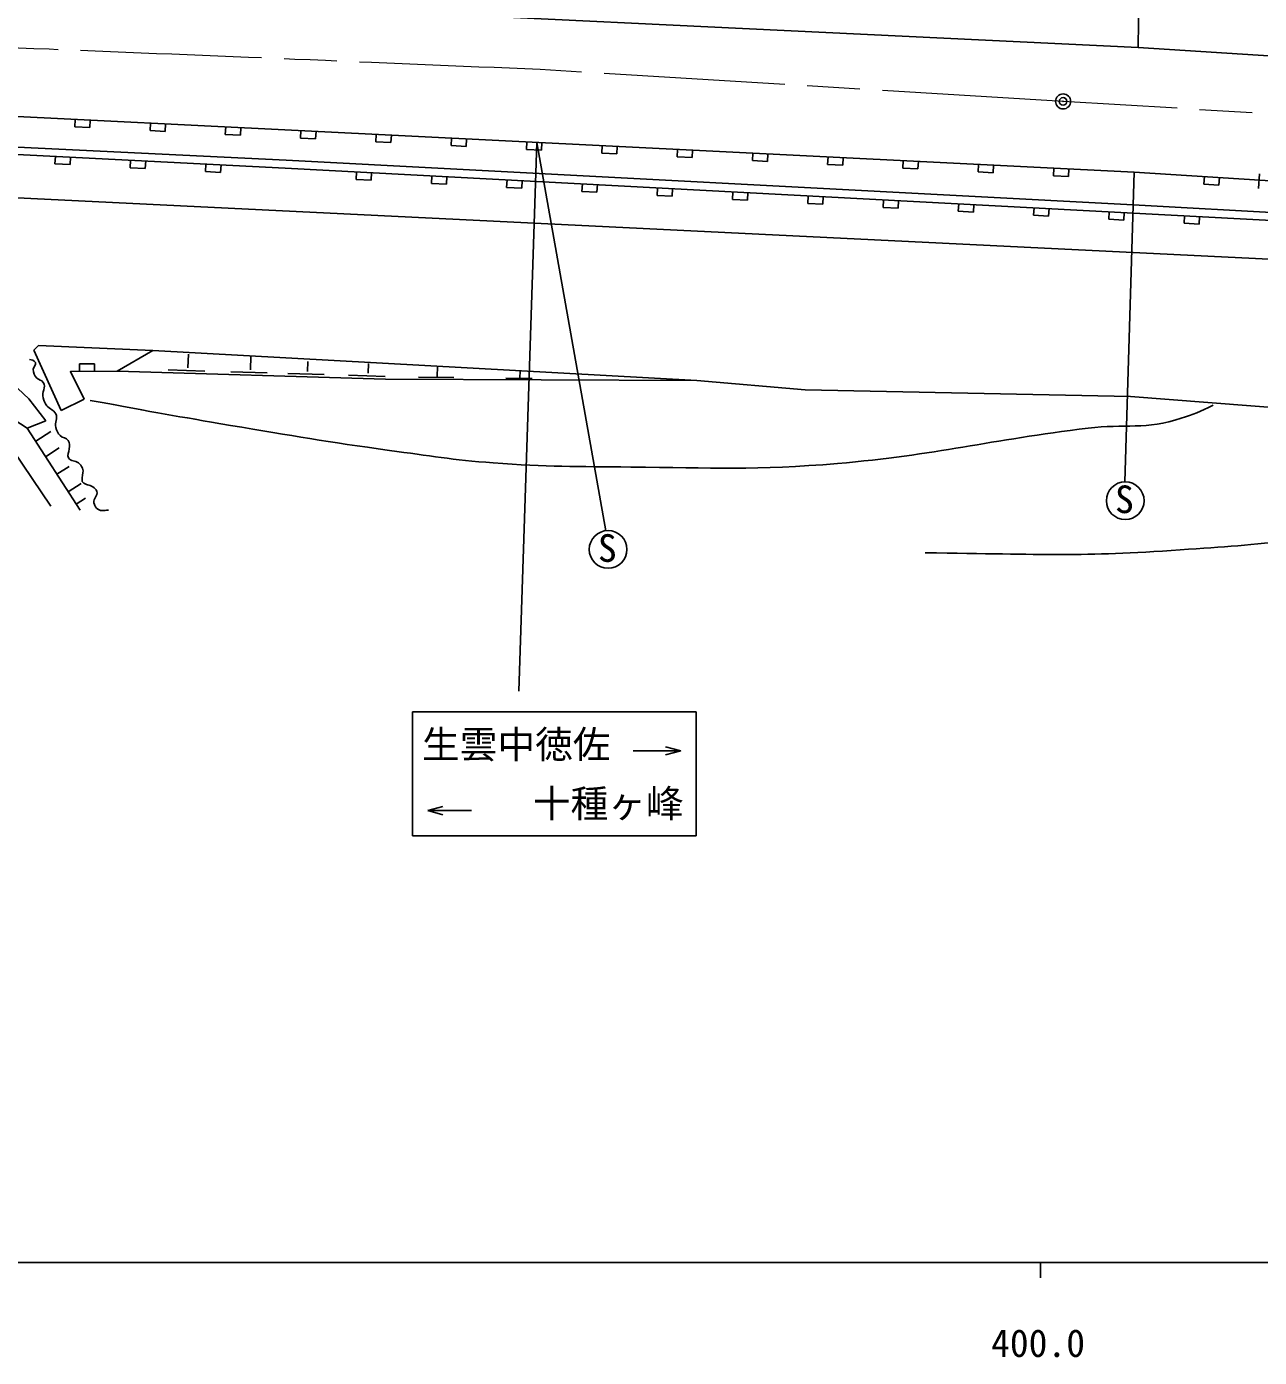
# Model space of a CAD drawing. Units: millimetres at full size, sheet at 1:1000; details may follow other scales. Extents: x 40000 to 680000, y 20000 to 380000.
# Drawn here: x 400758 to 482526, y 198715 to 286970 of the extents above; entities that cross this region are included whole.
import ezdxf
from ezdxf.enums import TextEntityAlignment as Align

# ---------------------------------------------------------------- set-up
doc = ezdxf.new("R2010")
doc.units = ezdxf.units.MM
doc.header["$LTSCALE"] = 1000
doc.header["$PDMODE"] = 32
doc.header["$PDSIZE"] = 500
doc.linetypes.add('CHAIN', pattern=[18.5, 12, -1.5, 3.5, -1.5])
for name, color, linetype, lineweight in [('M-BGD', 7, 'Continuous', 25), ('M-BMK', 2, 'CHAIN', 13), ('M-BMK-SRVR', 3, 'Continuous', 25), ('M-STR-STRC', 7, 'Continuous', 25), ('M-TTL-BAND', 7, 'Continuous', 25)]:
    doc.layers.add(name, color=color, linetype=linetype, lineweight=lineweight)
doc.styles.add('ＭＳ ゴシック', font='')
doc.styles.get('ＭＳ ゴシック').set_extended_font_data('MS Gothic')

msp = doc.modelspace()

# ---------------------------------------------------------------- linework, layer by layer
at = {"layer": 'M-BGD'}
for p, q in [((474476, 285588), (474847, 313642)), ((393487, 289487), (474476, 285588)), ((474476, 285588), (569710, 279541)), ((417974, 278109), (317028, 282969)), ((403975, 280819), (403950, 280320)), ((404949, 280270), (404974, 280770)), ((403950, 280320), (404949, 280270)), ((408969, 280570), (408944, 280071)), ((408944, 280071), (409943, 280021)), ((409943, 280021), (409968, 280521)), ((413963, 280322), (413938, 279822)), ((413938, 279822), (414936, 279772)), ((414936, 279772), (414961, 280272)), ((418956, 280073), (418932, 279573)), ((419930, 279523), (419955, 280023)), ((423950, 279824), (423925, 279324)), ((424924, 279274), (424949, 279774)), ((320331, 279538), (565036, 267526)), ((418932, 279573), (419930, 279523)), ((423925, 279324), (424924, 279274)), ((428944, 279575), (428919, 279075)), ((428919, 279075), (429918, 279026)), ((429918, 279026), (429943, 279525)), ((433938, 279326), (433913, 278826)), ((434598, 279293), (439169, 253537)), ((434912, 278777), (434937, 279276)), ((438932, 279077), (438907, 278577)), ((439905, 278528), (439930, 279027)), ((402665, 278366), (402640, 277867)), ((403638, 277816), (403664, 278315)), ((407659, 278111), (407633, 277612)), ((408632, 277561), (408657, 278060)), ((474162, 275158), (417974, 278109)), ((433913, 278826), (434912, 278777)), ((438907, 278577), (439905, 278528)), ((443925, 278828), (443901, 278329)), ((443901, 278329), (444899, 278279)), ((444899, 278279), (444924, 278778)), ((448919, 278579), (448894, 278080)), ((448894, 278080), (449893, 278030)), ((449893, 278030), (449918, 278529)), ((453913, 278330), (453888, 277831)), ((454887, 277781), (454912, 278280)), ((458907, 278081), (458882, 277582)), ((459881, 277532), (459906, 278031)), ((402640, 277867), (403638, 277816)), ((407633, 277612), (408632, 277561)), ((412652, 277857), (412627, 277357)), ((412627, 277357), (413625, 277306)), ((413625, 277306), (413651, 277806)), ((422639, 277338), (422612, 276839)), ((423611, 276786), (423637, 277285)), ((453888, 277831), (454887, 277781)), ((458882, 277582), (459881, 277532)), ((463901, 277832), (463876, 277333)), ((463876, 277333), (464874, 277283)), ((464874, 277283), (464899, 277782)), ((468894, 277583), (468870, 277084)), ((469868, 277034), (469893, 277533)), ((474209, 277318), (473604, 256781)), ((482523, 277217), (482464, 276237)), ((422612, 276839), (423611, 276786)), ((427632, 277073), (427605, 276574)), ((427605, 276574), (428604, 276521)), ((428604, 276521), (428630, 277020)), ((432625, 276808), (432598, 276309)), ((432598, 276309), (433597, 276256)), ((433597, 276256), (433623, 276755)), ((437618, 276544), (437591, 276044)), ((438590, 275991), (438616, 276491)), ((442611, 276279), (442584, 275780)), ((468870, 277084), (469868, 277034)), ((478878, 277021), (478847, 276522)), ((478847, 276522), (479845, 276458)), ((479845, 276458), (479876, 276957)), ((437591, 276044), (438590, 275991)), ((442584, 275780), (443583, 275727)), ((443583, 275727), (443609, 276226)), ((447604, 276014), (447577, 275515)), ((447577, 275515), (448576, 275462)), ((448576, 275462), (448602, 275961)), ((452597, 275749), (452570, 275250)), ((453569, 275197), (453595, 275696)), ((457590, 275485), (457563, 274985)), ((458562, 274932), (458588, 275432)), ((452570, 275250), (453569, 275197)), ((457563, 274985), (458562, 274932)), ((462583, 275220), (462556, 274720)), ((462556, 274720), (463555, 274668)), ((463555, 274668), (463581, 275167)), ((467576, 274955), (467549, 274456)), ((468548, 274403), (468574, 274902)), ((472569, 274690), (472542, 274191)), ((473541, 274138), (473567, 274637)), ((515068, 272853), (474162, 275158)), ((467549, 274456), (468548, 274403)), ((472542, 274191), (473541, 274138)), ((477562, 274426), (477535, 273926)), ((477535, 273926), (478534, 273873)), ((478534, 273873), (478560, 274373)), ((401244, 265523), (401536, 265827)), ((401536, 265827), (409139, 265500)), ((403052, 261503), (401244, 265523)), ((409139, 265500), (406767, 264127)), ((445223, 263493), (409139, 265500)), ((411453, 264333), (411492, 265246)), ((415599, 264209), (415638, 265122)), ((399057, 264038), (400894, 262283)), ((405263, 264612), (404263, 264603)), ((404263, 264603), (404268, 264103)), ((405268, 264112), (405263, 264612)), ((406767, 264127), (424565, 263597)), ((410151, 264200), (412577, 264130)), ((414296, 264077), (416722, 264007)), ((418078, 263964), (420504, 263894)), ((419381, 264097), (419409, 264752)), ((423411, 263977), (423439, 264632)), ((427992, 263771), (428020, 264426)), ((433480, 263707), (433497, 264105)), ((422109, 263844), (424535, 263774)), ((424565, 263597), (445223, 263493)), ((426747, 263713), (429105, 263691)), ((432534, 263646), (434297, 263630)), ((445223, 263493), (452396, 262878)), ((400894, 262283), (402041, 260820)), ((404579, 262267), (403052, 261503)), ((452396, 262878), (473987, 262444)), ((473987, 262444), (486704, 261456)), ((402041, 260820), (400799, 260339)), ((402368, 255162), (399241, 259779)), ((400799, 260339), (404299, 254905)), ((401361, 259467), (402365, 260114)), ((402021, 258442), (402927, 259026)), ((402771, 257278), (403576, 257797)), ((403522, 256112), (404377, 256662)), ((404041, 255305), (404663, 255705))]:
    msp.add_line(p, q, dxfattribs=at)
for points in [[(198450, 274385), (208432, 277050), (216909, 278769), (243085, 282263), (263846, 284182), (282441, 285206), (294369, 285443), (342895, 283864), (474209, 277318), (565226, 271515)], [(246385, 280041), (265896, 281854), (283085, 282815), (301404, 283000), (342857, 281416), (417903, 277589), (515019, 272439), (565133, 269572)], [(400799, 260339), (395832, 263551), (391847, 264464), (382410, 265063), (307279, 268297), (298985, 268494), (281443, 268191), (268715, 267393), (256585, 266370), (241392, 264447), (230717, 262635)], [(406767, 264127), (403658, 264097), (404579, 262267)]]:
    msp.add_lwpolyline(points, dxfattribs=at)
for centre in [(473630, 255531), (439328, 252298)]:
    msp.add_circle(centre, 1250, dxfattribs=at)
for points, knots in [([(400943, 264896), (401089, 264877), (401270, 264852), (401341, 264693), (401416, 264528), (401189, 264430), (401201, 264249), (401216, 264002), (401273, 263844), (401442, 263664), (401577, 263520), (401747, 263539), (401856, 263375), (402077, 263043), (401747, 262737), (401856, 262353), (401917, 262136), (401961, 262008), (402098, 261830), (402289, 261582), (402561, 261577), (402691, 261292), (402837, 260970), (402607, 260728), (402698, 260387), (402760, 260157), (402818, 260017), (402987, 259849), (403161, 259676), (403382, 259718), (403518, 259513), (403636, 259334), (403583, 259182), (403588, 258967), (403593, 258732), (403414, 258564), (403541, 258366), (403695, 258128), (403964, 258212), (404189, 258039), (404328, 257931), (404389, 257840), (404462, 257680), (404564, 257452), (404430, 257290), (404446, 257040), (404453, 256927), (404394, 256829), (404477, 256751), (404688, 256554), (404911, 256609), (405156, 256455), (405288, 256372), (405348, 256288), (405406, 256143), (405517, 255860), (405155, 255681), (405226, 255386), (405261, 255241), (405300, 255156), (405398, 255043), (405600, 254809), (405878, 254877), (406178, 254903)], [0, 0, 0, 0, 1, 1, 1, 2, 2, 2, 3, 3, 3, 4, 4, 4, 5, 5, 5, 6, 6, 6, 7, 7, 7, 8, 8, 8, 9, 9, 9, 10, 10, 10, 11, 11, 11, 12, 12, 12, 13, 13, 13, 14, 14, 14, 15, 15, 15, 16, 16, 16, 17, 17, 17, 18, 18, 18, 19, 19, 19, 20, 20, 20, 21, 21, 21, 21]), ([(404967, 262184), (409477, 261351), (410642, 261140), (414288, 260525), (418400, 259831), (420702, 259431), (424833, 258866), (427512, 258500), (429009, 258239), (431705, 258037), (435261, 257770), (437264, 257796), (440829, 257760), (446182, 257706), (449199, 257542), (454533, 257997), (461072, 258554), (464655, 259555), (471170, 260342), (473575, 260632), (475043, 260217), (477336, 260996), (478186, 261285), (478549, 261393), (479464, 261868)], [0, 0, 0, 0, 1, 1, 1, 2, 2, 2, 3, 3, 3, 4, 4, 4, 5, 5, 5, 6, 6, 6, 7, 7, 7, 8, 8, 8, 8]), ([(530622, 258889), (524586, 258318), (523065, 258181), (518223, 257697), (516393, 257514), (515361, 257459), (513537, 257223), (510548, 256837), (508895, 256474), (505916, 256020), (497711, 254770), (493121, 254019), (484890, 252953), (481931, 252570), (480258, 252477), (477281, 252269), (470689, 251807), (468412, 251966), (460364, 252078)], [0, 0, 0, 0, 1, 1, 1, 2, 2, 2, 3, 3, 3, 4, 4, 4, 5, 5, 5, 6, 6, 6, 6])]:
    msp.add_open_spline(points, degree=3, knots=knots, dxfattribs=at)
at = {"layer": 'M-BMK'}
for p, q in [((469506, 282011), (434817, 284120)), ((569396, 275937), (469506, 282011))]:
    msp.add_line(p, q, dxfattribs=at)
msp.add_arc((-396392, -19459045), 19760655, 87.58921, 87.77817, dxfattribs=at)
at = {"layer": 'M-BMK-SRVR'}
msp.add_circle((469506, 282011), 500, dxfattribs=at)
msp.add_point((469506, 282011), dxfattribs=at)
at = {"layer": 'M-STR-STRC'}
for p, q in [((434598, 279293), (433400, 242890)), ((426355, 241534), (445171, 241534)), ((426355, 241534), (426355, 233299)), ((445171, 241534), (445171, 233299)), ((444142, 238949), (443142, 239217)), ((440983, 238949), (444142, 238949)), ((444142, 238949), (443142, 238681)), ((427370, 234973), (428370, 235241)), ((430266, 234973), (427370, 234973)), ((427370, 234973), (428370, 234705)), ((445171, 233299), (426355, 233299))]:
    msp.add_line(p, q, dxfattribs=at)
at = {"layer": 'M-TTL-BAND'}
for p, q in [((40000, 205000), (579000, 205000)), ((468000, 205000), (468000, 204000))]:
    msp.add_line(p, q, dxfattribs=at)

# ---------------------------------------------------------------- texts
at = {"layer": 'M-BGD', "style": 'ＭＳ ゴシック'}
for p in [(472951, 254158), (438650, 250924)]:
    msp.add_text('S', height=1833, dxfattribs=at).set_placement(p, align=Align.BOTTOM_LEFT)
at = {"layer": 'M-STR-STRC', "style": 'ＭＳ ゴシック'}
for s, p in [('生雲中徳佐', (426987, 237903)), ('十種ヶ峰', (434333, 233980))]:
    msp.add_text(s, height=1833, dxfattribs=at).set_placement(p, align=Align.BOTTOM_LEFT)
at = {"layer": 'M-TTL-BAND', "style": 'ＭＳ ゴシック'}
msp.add_text('400.0', height=1833, dxfattribs=at).set_placement((467844, 198195), align=Align.BOTTOM_CENTER)

doc.saveas('drawing.dxf')
